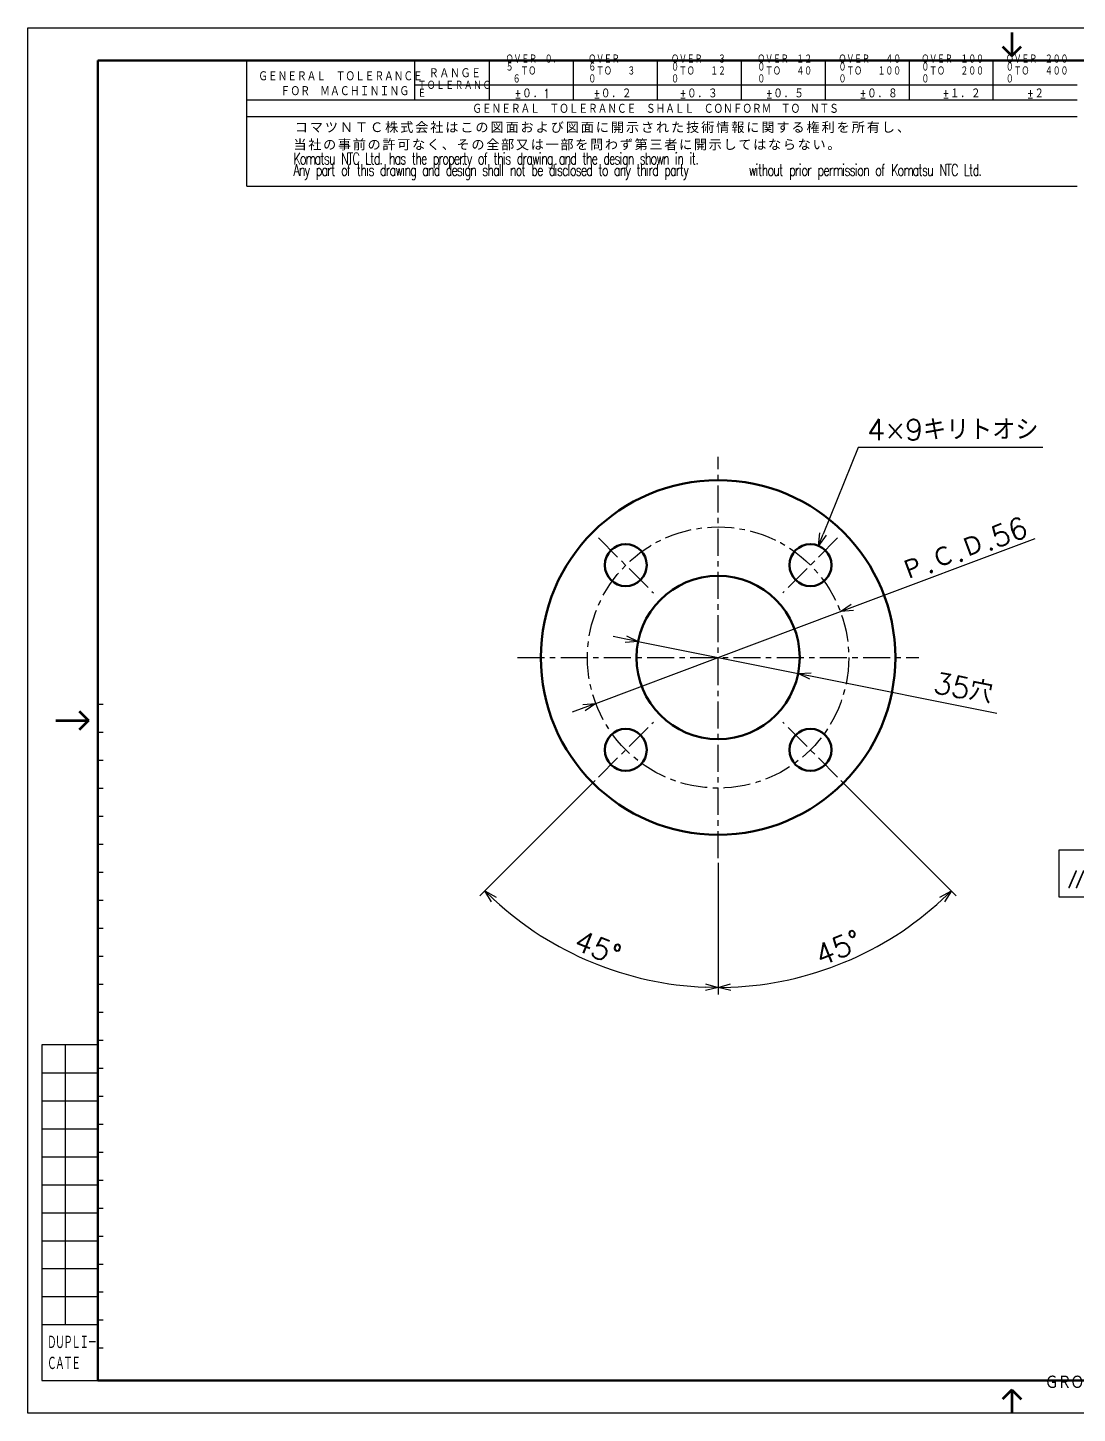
# Model space of a CAD drawing. Header units: millimetres. Extents: x -148 to 272, y -162 to 135.
# Drawn here: x -148 to 77, y -162 to 135 of the extents above; entities that cross this region are included whole.
import ezdxf

# ---------------------------------------------------------------- set-up
doc = ezdxf.new("R2010")
doc.units = ezdxf.units.MM
doc.header["$LTSCALE"] = 0.18229
doc.linetypes.add('CENTER', pattern=[50.8, 31.75, -6.35, 6.35, -6.35])
for name, color, linetype in [('NoLayerName_001', 7, 'Continuous'), ('NoLayerName_002', 7, 'Continuous'), ('NoLayerName_003', 7, 'Continuous')]:
    doc.layers.add(name, color=color, linetype=linetype)
doc.styles.get("Standard").update_dxf_attribs({"font": 'txt', "bigfont": 'extfont2'})
doc.dimstyles.get("Standard").update_dxf_attribs({"dimtxt": 2.5, "dimasz": 2.5, "dimexe": 1.25, "dimexo": 0.625, "dimtad": 1, "dimzin": 0, "dimdsep": 46, "dimtxsty": 'Standard', "dimcen": 2.5, "dimadec": 0, "dimazin": 0, "dimtfac": 0.75, "dimtmove": 0, "dimatfit": 3, "dimfxl": 1, "dimarcsym": 0})

# ---------------------------------------------------------------- blocks, each defined once
blk = doc.blocks.new('_OPEN30')
at = {"color": 0, "linetype": 'ByBlock', "lineweight": -2}
for p, q in [((-1, 0.267949), (0, 0)), ((0, 0), (-1, -0.267949)), ((0, 0), (-1, 0))]:
    blk.add_line(p, q, dxfattribs=at)
blk = doc.blocks.new('*D7')
at = {"layer": 'Defpoints', "color": 0}
for p in [(-25.63, -25.63), (-25.56, -25.56), (0, -42.9), (0, -43), (-35.36, -61.24)]:
    blk.add_point(p, dxfattribs=at)
at = {"layer": 'NoLayerName_001', "color": 0, "linetype": 'Continuous', "lineweight": 25}
for p, q in [((-26.34, -26.34), (-51.06, -51.06)), ((0, -44), (0, -72.21))]:
    blk.add_line(p, q, dxfattribs=at)
blk.add_arc((0, 0), 70.71, 227.1879, 267.8121, dxfattribs=at)
at = {"layer": 'NoLayerName_001', "color": 0, "lineweight": 25, "xscale": 2.7, "yscale": 2.7, "zscale": 2.7}
for p, rotation in [((-50, -50), 136.093950788506), ((0, -70.71), 358.9060492114941)]:
    blk.add_blockref('_OPEN30', p, dxfattribs=dict(at, rotation=rotation))
at = {"layer": 'NoLayerName_001', "color": 0, "lineweight": 25, "insert": (-25.78, -62.23), "char_height": 4.5, "attachment_point": 5, "rotation": 337.5}
blk.add_mtext('45%%d', dxfattribs=at)
blk = doc.blocks.new('*D8')
at = {"layer": 'Defpoints', "color": 0}
for p in [(25.56, -25.56), (25.63, -25.63), (0, -42.9), (0, -43), (18.3, -68.3)]:
    blk.add_point(p, dxfattribs=at)
at = {"layer": 'NoLayerName_001', "color": 0, "linetype": 'Continuous', "lineweight": 25}
for p, q in [((26.34, -26.34), (51.06, -51.06)), ((0, -44), (0, -72.21))]:
    blk.add_line(p, q, dxfattribs=at)
blk.add_arc((0, 0), 70.71, 272.1879, 312.8121, dxfattribs=at)
at = {"layer": 'NoLayerName_001', "color": 0, "lineweight": 25, "xscale": 2.7, "yscale": 2.7, "zscale": 2.7}
for p, rotation in [((50, -50), 43.90604921149405), ((0, -70.71), 181.0939507885059)]:
    blk.add_blockref('_OPEN30', p, dxfattribs=dict(at, rotation=rotation))
at = {"layer": 'NoLayerName_001', "color": 0, "lineweight": 25, "insert": (25.78, -62.23), "char_height": 4.5, "attachment_point": 5, "rotation": 22.5}
blk.add_mtext('45%%d', dxfattribs=at)
blk = doc.blocks.new('*D9')
at = {"layer": 'Defpoints', "color": 0}
for p in [(-17.16, 3.43), (17.16, -3.43)]:
    blk.add_point(p, dxfattribs=at)
at = {"layer": 'NoLayerName_001', "color": 0, "linetype": 'Continuous', "lineweight": 25}
for p, q in [((-19.81, 3.96), (-22.46, 4.49)), ((-17.16, 3.43), (17.16, -3.43)), ((19.81, -3.96), (59.72, -11.94))]:
    blk.add_line(p, q, dxfattribs=at)
at = {"layer": 'NoLayerName_001', "color": 0, "lineweight": 25, "xscale": 2.7, "yscale": 2.7, "zscale": 2.7}
for p, rotation in [((-17.16, 3.43), 348.6900675259798), ((17.16, -3.43), 168.6900675259798)]:
    blk.add_blockref('_OPEN30', p, dxfattribs=dict(at, rotation=rotation))
at = {"layer": 'NoLayerName_001', "color": 0, "lineweight": 25, "insert": (52.58, -6.52), "char_height": 4.5, "attachment_point": 5, "rotation": 348.6901}
blk.add_mtext('35穴', dxfattribs=at)
blk = doc.blocks.new('*D10')
at = {"layer": 'Defpoints', "color": 0}
for p in [(26.22, 9.83), (-26.22, -9.83)]:
    blk.add_point(p, dxfattribs=at)
at = {"layer": 'NoLayerName_001', "color": 0, "linetype": 'Continuous', "lineweight": 25}
for p, q in [((28.75, 10.78), (67.99, 25.5)), ((-26.22, -9.83), (26.22, 9.83)), ((-28.75, -10.78), (-31.27, -11.73))]:
    blk.add_line(p, q, dxfattribs=at)
at = {"layer": 'NoLayerName_001', "color": 0, "lineweight": 25, "xscale": 2.7, "yscale": 2.7, "zscale": 2.7}
for p, rotation in [((26.22, 9.83), 200.5560452195834), ((-26.22, -9.83), 20.55604521958346)]:
    blk.add_blockref('_OPEN30', p, dxfattribs=dict(at, rotation=rotation))
at = {"layer": 'NoLayerName_001', "color": 0, "lineweight": 25, "insert": (52.73, 23.24), "char_height": 4.5, "attachment_point": 5, "rotation": 20.556}
blk.add_mtext('Ｐ.Ｃ.Ｄ.56', dxfattribs=at)
blk = doc.blocks.new('*D12')
at = {"layer": 'Defpoints', "color": 0}
for p in [(21.49, 23.97), (18.11, 15.63)]:
    blk.add_point(p, dxfattribs=at)
at = {"layer": 'NoLayerName_001', "color": 0, "linetype": 'Continuous', "lineweight": 25}
for p, q in [((30, 45), (22.5, 26.47)), ((69.64, 45), (30, 45))]:
    blk.add_line(p, q, dxfattribs=at)
at = {"layer": 'NoLayerName_001', "color": 0, "lineweight": 25, "xscale": 2.7, "yscale": 2.7, "zscale": 2.7, "rotation": 247.9625984941569}
blk.add_blockref('_OPEN30', (21.49, 23.97), dxfattribs=at)
at = {"layer": 'NoLayerName_001', "color": 0, "lineweight": 25, "insert": (50.32, 48.85), "char_height": 4.5, "attachment_point": 5}
blk.add_mtext('4×9キリトオシ', dxfattribs=at)
blk = doc.blocks.new('_NONE')
blk = doc.blocks.new('DIM_0004')
at = {"layer": 'NoLayerName_001', "color": 2, "linetype": 'Continuous', "lineweight": 25}
blk.add_line((10, 0), (10, 10), dxfattribs=at)
blk.add_lwpolyline([(0, 0), (34, 0), (34, 10), (0, 10)], close=True, dxfattribs=at)
for points in [[(34, 0), (44, 0), (44, 10), (34, 10)], [(56.97, 5), (44, 5)], [(54.27, 5.72), (56.97, 5), (54.27, 4.28)]]:
    blk.add_lwpolyline(points, dxfattribs=at)
at = {"layer": 'NoLayerName_001', "color": 2, "linetype": 'Continuous', "lineweight": 25, "attachment_point": 7, "line_spacing_factor": 0.6}
for s, insert, char_height, width in [('\\A1;\\W0.912871;\\T0.912871;０．００５', (12, 3), 4, 23.2782), ('\\A1;\\W0.833333;Ａ', (37, 3), 4, 4.25), ('\\A1;\\W0.833333;{\\fgdt;\\H0.6x;\\W1.0;f}', (1.8, 1.8), 6.4, 6.8)]:
    blk.add_mtext(s, dxfattribs=dict(at, insert=insert, char_height=char_height, width=width))

msp = doc.modelspace()

# ---------------------------------------------------------------- linework, layer by layer
at = {"layer": 'NoLayerName_001', "color": 8, "linetype": 'CENTER', "lineweight": 25}
for p, q in [((0, -43), (0, 43)), ((-25.6292, 25.6292), (-13.8747, 13.8747)), ((25.6292, 25.6292), (13.8747, 13.8747)), ((-43, 0), (43, 0)), ((-25.6292, -25.6292), (-13.8747, -13.8747)), ((25.6292, -25.6292), (13.8747, -13.8747))]:
    msp.add_line(p, q, dxfattribs=at)
at = {"layer": 'NoLayerName_001', "color": 7, "linetype": 'Continuous', "lineweight": 50}
for centre, radius in [((0, 0), 38), ((-19.799, 19.799), 4.5), ((19.799, 19.799), 4.5), ((0, 0), 17.5), ((-19.799, -19.799), 4.5), ((19.799, -19.799), 4.5)]:
    msp.add_circle(centre, radius, dxfattribs=at)
at = {"layer": 'NoLayerName_001', "color": 8, "linetype": 'CENTER', "lineweight": 25}
msp.add_circle((0, 0), 28, dxfattribs=at)
at = {"layer": 'NoLayerName_002', "color": 4, "linetype": 'Continuous', "lineweight": 100}
for p, q in [((63, 134), (63, 129)), ((61, 130.999), (63, 129)), ((63, 129), (65, 131)), ((-137, -11.5), (-135, -13.5)), ((-142, -13.5), (-135, -13.5)), ((-135, -13.5), (-137, -15.5)), ((63, -156.9999), (61, -159)), ((63, -156.9999), (63, -162)), ((63, -156.9999), (65, -159))]:
    msp.add_line(p, q, dxfattribs=at)
at = {"layer": 'NoLayerName_002', "color": 4, "linetype": 'Continuous', "lineweight": 50}
for p, q in [((-133, 128), (265, 128)), ((-133, -155), (-133, 128)), ((265, -155), (-133, -155))]:
    msp.add_line(p, q, dxfattribs=at)
at = {"layer": 'NoLayerName_002', "color": 4, "linetype": 'Continuous', "lineweight": 25}
for p, q in [((-101, 101), (-101, 128)), ((-65, 119.5), (-65, 128)), ((-49, 119.5), (-49, 128)), ((-31, 119.5), (-31, 128)), ((-13, 119.5), (-13, 128)), ((5, 119.5), (5, 128)), ((23, 119.5), (23, 128)), ((41, 119.5), (41, 128)), ((59, 119.5), (59, 128)), ((77, 122.65), (-65, 122.65)), ((77, 119.5), (-101, 119.5)), ((-101, 116), (76.9999, 116)), ((-101, 101), (76.9999, 101)), ((-133, -10), (-131.8, -10)), ((-133, -16), (-131.8, -16)), ((-133, -22), (-131.8, -22)), ((-133, -28), (-131.8, -28)), ((-133, -34), (-131.8, -34)), ((-133, -40), (-131.8, -40)), ((-133, -46), (-131.8, -46)), ((-133, -52), (-131.8, -52)), ((-133, -58), (-131.8, -58)), ((-133, -64), (-131.8, -64)), ((-133, -70), (-131.8, -70)), ((-133, -76), (-131.8, -76)), ((-140, -83), (-140, -143)), ((-133, -82), (-131.8, -82)), ((-145, -89), (-133, -89)), ((-133, -88), (-131.8, -88)), ((-145, -95), (-133, -95)), ((-133, -94), (-131.8, -94)), ((-133, -100), (-131.8, -100)), ((-145, -101), (-133, -101)), ((-133, -106), (-131.8, -106)), ((-145, -107), (-133, -107)), ((-133, -112), (-131.8, -112)), ((-145, -113), (-133, -113)), ((-133, -118), (-131.8, -118)), ((-145, -119), (-133, -119)), ((-133, -124), (-131.8, -124)), ((-145, -125), (-133, -125)), ((-133, -130), (-131.8, -130)), ((-145, -131), (-133, -131)), ((-133, -136), (-131.8, -136)), ((-145, -137), (-133, -137)), ((-133, -142), (-131.8, -142)), ((-145, -143), (-133, -143)), ((-133, -148), (-131.8, -148))]:
    msp.add_line(p, q, dxfattribs=at)
msp.add_lwpolyline([(-148, 135), (272, 135), (272, -162), (-148, -162)], close=True, dxfattribs=at)
msp.add_lwpolyline([(-133, -83), (-145, -83), (-145, -155), (-133, -155)], dxfattribs=at)

# ---------------------------------------------------------------- block references
at = {"layer": 'NoLayerName_001', "color": 2, "linetype": 'Continuous', "lineweight": 25}
msp.add_blockref('DIM_0004', (73.0301, -51.2945), dxfattribs=at)

# ---------------------------------------------------------------- texts
at = {"layer": 'NoLayerName_001', "color": 4, "lineweight": 25, "char_height": 2.5, "attachment_point": 7, "line_spacing_factor": 0.6}
for s, insert, width in [('\\A1;\\W0.709677;\\T0.750000;Komatsu NTC Ltd. has the property of this drawing and the design shown in it.', (-91.0425, 104.8801), 102.265625), ('\\A1;\\W0.711316;\\T0.750000;Any part of this drawing and design shall not be disclosed to any third party', (-91.0425, 102.4051), 102.265625), ('\\A1;\\W0.720000;\\T0.750000; without prior permission of Komatsu NTC Ltd.', (5.2075, 102.4051), 59.765625)]:
    msp.add_mtext(s, dxfattribs=dict(at, insert=insert, width=width))
at = {"layer": 'NoLayerName_002', "color": 4, "lineweight": 25, "attachment_point": 7, "line_spacing_factor": 0.6}
for s, insert, char_height, width in [('\\A1;\\W0.719722;\\T1.007612;ＧＥＮＥＲＡＬ\u3000ＴＯＬＥＲＡＮＣＥ', (-98.558, 123.52), 2.2, 34.581199), ('\\A1;\\W0.767611;\\T1.074654;ＲＡＮＧＥ', (-62.0108, 124.176), 2.2, 11.569456), ('\\A1;\\W0.707249;\\T0.994568;ＯＶＥＲ\u3000０．５', (-45.5325, 125.65), 1.7, 12.263695), ('\\A1;\\W0.707249;\\T0.994568;\u3000ＴＯ\u3000\u3000６', (-44.0301, 123.1), 1.7, 9.197772), ('\\A1;\\W0.707249;\\T0.994568;ＯＶＥＲ\u3000\u3000６', (-27.8151, 125.65), 1.7, 10.730733), ('\\A1;\\W0.707249;\\T0.994568;\u3000ＴＯ\u3000\u3000３０', (-27.8151, 123.1), 1.7, 10.730733), ('\\A1;\\W0.707249;\\T0.994568;ＯＶＥＲ\u3000\u3000３０', (-10.0579, 125.65), 1.7, 12.263695), ('\\A1;\\W0.707249;\\T0.994568;\u3000ＴＯ\u3000\u3000１２０', (-10.0579, 123.1), 1.7, 12.263695), ('\\A1;\\W0.707249;\\T0.994568;ＯＶＥＲ\u3000１２０', (8.4175, 125.65), 1.7, 12.263695), ('\\A1;\\W0.707249;\\T0.994568;\u3000ＴＯ\u3000\u3000４００', (8.4175, 123.1), 1.7, 12.263695), ('\\A1;\\W0.707249;\\T0.994568;ＯＶＥＲ\u3000\u3000４００', (25.8239, 125.65), 1.7, 13.796657), ('\\A1;\\W0.707249;\\T0.994568;\u3000ＴＯ\u3000\u3000１０００', (25.8239, 123.1), 1.7, 13.796657), ('\\A1;\\W0.707249;\\T0.994568;ＯＶＥＲ\u3000１０００', (43.5869, 125.65), 1.7, 13.796657), ('\\A1;\\W0.707249;\\T0.994568;\u3000ＴＯ\u3000\u3000２０００', (43.5869, 123.1), 1.7, 13.796657), ('\\A1;\\W0.707249;\\T0.994568;ＯＶＥＲ\u3000２０００', (61.6895, 125.65), 1.7, 13.796657), ('\\A1;\\W0.707249;\\T0.994568;\u3000ＴＯ\u3000\u3000４０００', (61.6895, 123.1), 1.7, 13.796657), ('\\A1;\\W0.728414;\\T1.019780;ＦＯＲ\u3000ＭＡＣＨＩＮＩＮＧ', (-93.8077, 120.328), 2.2, 27.087004), ('\\A1;\\W0.779363;\\T1.095981;±０．1', (-43.6436, 119.875), 2, 7.744446), ('\\A1;\\W0.769800;\\T1.082533;±０．２', (-26.7111, 119.875), 2, 8.5), ('\\A1;\\W0.769800;\\T1.082533;±０．３', (-8.2365, 119.875), 2, 8.5), ('\\A1;\\W0.769800;\\T1.082533;±０．５', (10.2389, 119.875), 2, 8.5), ('\\A1;\\W0.769800;\\T1.082533;±０．８', (30.3627, 119.875), 2, 8.5), ('\\A1;\\W0.769800;\\T1.082533;±１．２', (48.1258, 119.875), 2, 8.5), ('\\A1;\\W0.769800;\\T1.082533;±２', (66.2284, 119.875), 2, 4.25), ('\\A1;\\W0.769801;\\T1.082531;ＴＯＬＥＲＡＮＣＥ', (-64.4044, 120.025), 1.7, 16.25625), ('\\A1;\\W0.718561;\\T1.005983;ＧＥＮＥＲＡＬ\u3000ＴＯＬＥＲＡＮＣＥ\u3000ＳＨＡＬＬ\u3000ＣＯＮＦＯＲＭ\u3000ＴＯ\u3000ＮＴＳ\u3000', (-52.6748, 116.546), 2.2, 79.077253), ('\\A1;\\W0.618984;\\T0.773732;ＤＵＰＬＩ－', (-143.8467, -148.3036), 3, 14.205692), ('\\A1;\\W0.618984;\\T0.773732;ＣＡＴＥ', (-143.8467, -152.8036), 3, 9.470461)]:
    msp.add_mtext(s, dxfattribs=dict(at, insert=insert, char_height=char_height, width=width))
at = {"layer": 'NoLayerName_002', "color": 4, "lineweight": 50, "char_height": 2.068966, "attachment_point": 7, "line_spacing_factor": 0.779633}
for s, insert, width in [('\\fMS PGothic|b0|c128|p50;\\A1;\\T1.143329;コマツＮＴＣ株式会社はこの図面および図面に開示された技術情報に関する権利を所有し、', (-90.75, 112.4), 131.535849), ('\\fMS PGothic|b0|c128|p50;\\A1;\\T1.126620;当社の事前の許可なく、その全部又は一部を問わず第三者に開示してはならない。', (-91.0425, 108.7), 119.027754)]:
    msp.add_mtext(s, dxfattribs=dict(at, insert=insert, width=width))
at = {"layer": 'NoLayerName_003', "color": 3, "lineweight": 50, "insert": (257, -157), "char_height": 3, "width": 237.437729, "attachment_point": 9, "line_spacing_factor": 0.6}
msp.add_mtext('\\A1;\\W0.912871;\\T0.912871;ＧＲＯＵＰ＝Ｊ：￥ＮＴＣ￥コマツＮＴＣ新システム＿ＧＤＭＳ￥ＮＴＣ新図枠（ＫＥＳ準拠）\u3000ＤＷＧ＝統一図枠Ａ３\u3000ＤＡＴＥ＝１７／１０／２０', dxfattribs=at)

# ---------------------------------------------------------------- dimensions: what is measured, and where the dimension line sits
at = {"layer": 'NoLayerName_001', "color": 2, "linetype": 'Continuous', "lineweight": 25}
for p1, p2, override, picture, middle in [((18.1105, 15.6278), (21.4874, 23.9702), {"dimtxt": 4.5, "dimasz": 2.7, "dimexe": 1.5, "dimexo": 1, "dimgap": 1, "dimtad": 3, "dimtih": 1, "dimtoh": 1, "dimdec": 3, "dimzin": 8, "dimpost": '4×<>キリトオシ', "dimblk1": 'NONE', "dimblk2": 'OPEN30', "dimsah": 1, "dimcen": 0, "dimse1": 1, "dimse2": 1, "dimclrd": 0, "dimclre": 0, "dimclrt": 0, "dimtp": 0, "dimtm": 0, "dimtofl": 0, "dimlwd": 25, "dimlwe": 25}, '*D12', (50.3183, 45)), ((-17.1602, 3.432), (17.1602, -3.432), {"dimtxt": 4.5, "dimasz": 2.7, "dimexe": 1.5, "dimexo": 1, "dimgap": 1, "dimdec": 3, "dimzin": 8, "dimpost": '<>穴', "dimblk": 'OPEN30', "dimcen": 0, "dimse1": 1, "dimse2": 1, "dimclrd": 0, "dimclre": 0, "dimclrt": 0, "dimtp": 0, "dimtm": 0, "dimlwd": 25, "dimlwe": 25}, '*D9', (51.8112, -10.3622))]:
    dim = msp.add_diameter_dim_2p(p1=p1, p2=p2, dimstyle='Standard', override=override, dxfattribs=at)
    dim.commit()
    dim.dimension.update_dxf_attribs({"geometry": picture, "text_midpoint": middle, "dimtype": 163})
dim = msp.add_diameter_dim_2p(p1=(-26.2172, -9.8315), p2=(26.2172, 9.8315), text='Ｐ.Ｃ.Ｄ.<>', dimstyle='Standard', override={"dimtxt": 4.5, "dimasz": 2.7, "dimexe": 1.5, "dimexo": 1, "dimgap": 1, "dimdec": 3, "dimzin": 8, "dimpost": '<>', "dimblk": 'OPEN30', "dimcen": 0, "dimse1": 1, "dimse2": 1, "dimclrd": 0, "dimclre": 0, "dimclrt": 0, "dimtp": 0, "dimtm": 0, "dimlwd": 25, "dimlwe": 25}, dxfattribs=at)
dim.commit()
dim.dimension.update_dxf_attribs({"geometry": '*D10', "text_midpoint": (53.8712, 20.2017), "dimtype": 163})
for base, line1, line2, picture, middle in [((-35.3553, -61.2372), ((0, -43), (0, -42.9)), ((-25.6292, -25.6292), (-25.5585, -25.5585)), '*D7', (-27.0598, -65.3281)), ((18.3013, -68.3013), ((25.6292, -25.6292), (25.5585, -25.5585)), ((0, -43), (0, -42.9)), '*D8', (27.0598, -65.3281))]:
    dim = msp.add_angular_dim_2l(base=base, line1=line1, line2=line2, dimstyle='Standard', override={"dimtxt": 4.5, "dimasz": 2.7, "dimexe": 1.5, "dimexo": 1, "dimgap": 1, "dimblk": 'OPEN30', "dimclrd": 0, "dimclre": 0, "dimclrt": 0, "dimadec": 3, "dimazin": 2, "dimtp": 0, "dimtm": 0, "dimlwd": 25, "dimlwe": 25}, dxfattribs=at)
    dim.commit()
    dim.dimension.update_dxf_attribs({"geometry": picture, "text_midpoint": middle, "dimtype": 162})

doc.saveas('drawing.dxf')
